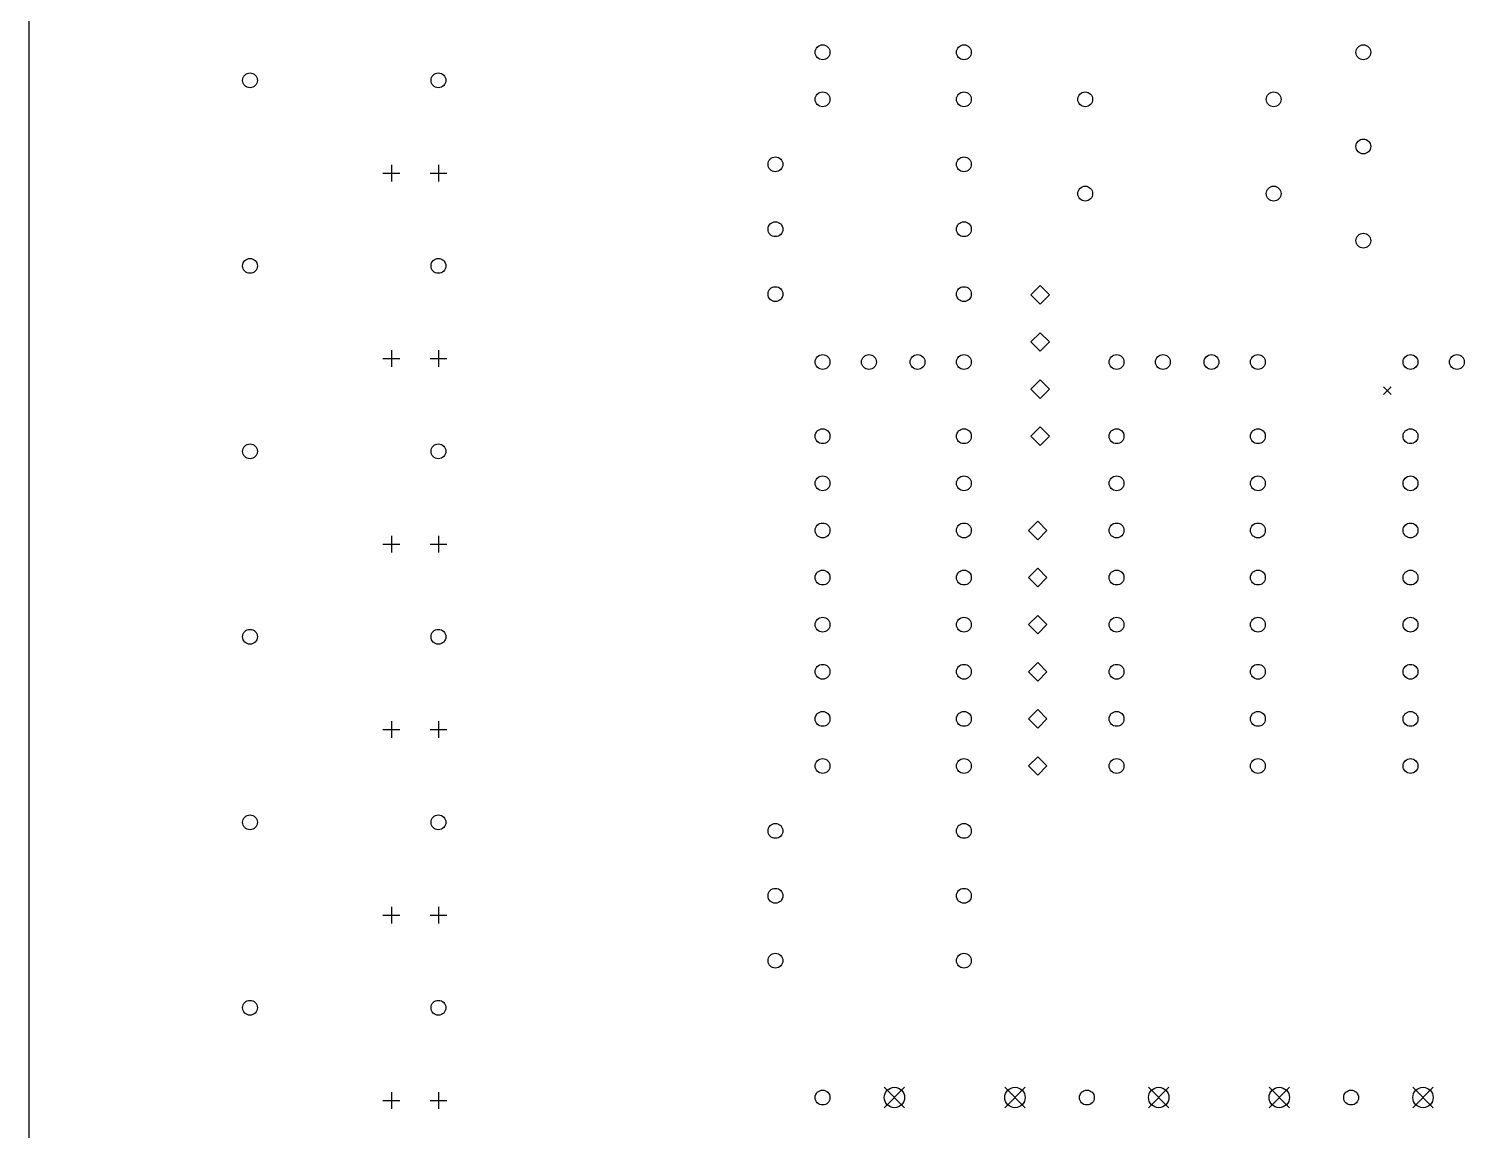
# Model space of a CAD drawing. Extents: x 30 to 189, y -256 to -24.
# Drawn here: x 31.7 to 109.1, y -199.6 to -140.2 of the extents above; entities that cross this region are included whole.
import ezdxf

# ---------------------------------------------------------------- set-up
doc = ezdxf.new("R2010")
doc.units = 0
doc.layers.add('BLACK', color=7, linetype='CONTINUOUS')

msp = doc.modelspace()

# ---------------------------------------------------------------- linework, layer by layer
at = {"layer": 'BLACK', "linetype": 'CONTINUOUS'}
for p, q in [((31.6985, -24.7815), (31.6985, -224.782)), ((51.25, -147.56), (51.25, -148.46)), ((53.79, -147.56), (53.79, -148.46)), ((50.8, -148.01), (51.7, -148.01)), ((53.34, -148.01), (54.24, -148.01)), ((86.235, -154.074), (85.735, -154.574)), ((85.735, -154.574), (86.235, -155.074)), ((86.735, -154.574), (86.235, -154.074)), ((86.235, -155.074), (86.735, -154.574)), ((86.235, -156.614), (85.735, -157.114)), ((85.735, -157.114), (86.235, -157.614)), ((86.735, -157.114), (86.235, -156.614)), ((86.235, -157.614), (86.735, -157.114)), ((51.25, -157.56), (51.25, -158.46)), ((53.79, -157.56), (53.79, -158.46)), ((50.8, -158.01), (51.7, -158.01)), ((53.34, -158.01), (54.24, -158.01)), ((86.235, -159.154), (85.735, -159.654)), ((86.735, -159.654), (86.235, -159.154)), ((85.735, -159.654), (86.235, -160.154)), ((86.235, -160.154), (86.735, -159.654)), ((104.751, -159.539), (105.151, -159.939)), ((105.151, -159.539), (104.751, -159.939)), ((86.235, -161.694), (85.735, -162.194)), ((86.735, -162.194), (86.235, -161.694)), ((85.735, -162.194), (86.235, -162.694)), ((86.235, -162.694), (86.735, -162.194)), ((86.1, -166.774), (85.6, -167.274)), ((86.6, -167.274), (86.1, -166.774)), ((51.25, -167.56), (51.25, -168.46)), ((53.79, -167.56), (53.79, -168.46)), ((85.6, -167.274), (86.1, -167.774)), ((86.1, -167.774), (86.6, -167.274)), ((50.8, -168.01), (51.7, -168.01)), ((53.34, -168.01), (54.24, -168.01)), ((86.1, -169.314), (85.6, -169.814)), ((86.6, -169.814), (86.1, -169.314)), ((85.6, -169.814), (86.1, -170.314)), ((86.1, -170.314), (86.6, -169.814)), ((86.1, -171.854), (85.6, -172.354)), ((85.6, -172.354), (86.1, -172.854)), ((86.6, -172.354), (86.1, -171.854)), ((86.1, -172.854), (86.6, -172.354)), ((86.1, -174.394), (85.6, -174.894)), ((85.6, -174.894), (86.1, -175.394)), ((86.6, -174.894), (86.1, -174.394)), ((86.1, -175.394), (86.6, -174.894)), ((86.1, -176.934), (85.6, -177.434)), ((86.6, -177.434), (86.1, -176.934)), ((50.8, -178.01), (51.7, -178.01)), ((51.25, -177.56), (51.25, -178.46)), ((53.34, -178.01), (54.24, -178.01)), ((53.79, -177.56), (53.79, -178.46)), ((85.6, -177.434), (86.1, -177.934)), ((86.1, -177.934), (86.6, -177.434)), ((86.1, -179.474), (85.6, -179.974)), ((86.6, -179.974), (86.1, -179.474)), ((85.6, -179.974), (86.1, -180.474)), ((86.1, -180.474), (86.6, -179.974)), ((50.8, -188.01), (51.7, -188.01)), ((51.25, -187.56), (51.25, -188.46)), ((53.34, -188.01), (54.24, -188.01)), ((53.79, -187.56), (53.79, -188.46)), ((77.8249, -197.3), (78.9249, -198.4)), ((78.9249, -197.3), (77.8249, -198.4)), ((84.3249, -197.3), (85.4249, -198.4)), ((85.4249, -197.3), (84.3249, -198.4)), ((92.0747, -197.3), (93.1747, -198.4)), ((93.1747, -197.3), (92.0747, -198.4)), ((98.5747, -197.3), (99.6747, -198.4)), ((99.6747, -197.3), (98.5747, -198.4)), ((106.324, -197.3), (107.424, -198.4)), ((107.424, -197.3), (106.324, -198.4)), ((50.8, -198.01), (51.7, -198.01)), ((51.25, -197.56), (51.25, -198.46)), ((53.34, -198.01), (54.24, -198.01)), ((53.79, -197.56), (53.79, -198.46))]:
    msp.add_line(p, q, dxfattribs=at)
at = {"layer": 'BLACK'}
for centre, radius in [((74.5, -141.494), 0.4), ((82.12, -141.494), 0.4), ((103.66, -141.494), 0.4), ((43.63, -143.01), 0.4), ((53.79, -143.01), 0.4), ((74.5, -144.034), 0.4), ((82.12, -144.034), 0.4), ((88.66, -144.034), 0.4), ((98.82, -144.034), 0.4), ((103.66, -146.574), 0.4), ((71.96, -147.534), 0.4), ((82.12, -147.534), 0.4), ((88.66, -149.114), 0.4), ((98.82, -149.114), 0.4), ((71.96, -151.034), 0.4), ((82.12, -151.034), 0.4), ((103.66, -151.654), 0.4), ((43.63, -153.01), 0.4), ((53.79, -153.01), 0.4), ((71.96, -154.534), 0.4), ((82.12, -154.534), 0.4), ((74.5, -158.194), 0.4), ((77, -158.194), 0.4), ((79.62, -158.194), 0.4), ((82.12, -158.194), 0.4), ((90.35, -158.194), 0.4), ((92.85, -158.194), 0.4), ((95.47, -158.194), 0.4), ((97.97, -158.194), 0.4), ((106.2, -158.194), 0.4), ((108.7, -158.194), 0.4), ((74.5, -162.194), 0.4), ((82.12, -162.194), 0.4), ((90.35, -162.194), 0.4), ((97.97, -162.194), 0.4), ((106.2, -162.194), 0.4), ((43.63, -163.01), 0.4), ((53.79, -163.01), 0.4), ((74.5, -164.734), 0.4), ((82.12, -164.734), 0.4), ((90.35, -164.734), 0.4), ((97.97, -164.734), 0.4), ((106.2, -164.734), 0.4), ((74.5, -167.274), 0.4), ((82.12, -167.274), 0.4), ((90.35, -167.274), 0.4), ((97.97, -167.274), 0.4), ((106.2, -167.274), 0.4), ((74.5, -169.814), 0.4), ((82.12, -169.814), 0.4), ((90.35, -169.814), 0.4), ((97.97, -169.814), 0.4), ((106.2, -169.814), 0.4), ((74.5, -172.354), 0.4), ((82.12, -172.354), 0.4), ((90.35, -172.354), 0.4), ((97.97, -172.354), 0.4), ((106.2, -172.354), 0.4), ((43.63, -173.01), 0.4), ((53.79, -173.01), 0.4), ((74.5, -174.894), 0.4), ((82.12, -174.894), 0.4), ((90.35, -174.894), 0.4), ((97.97, -174.894), 0.4), ((106.2, -174.894), 0.4), ((74.5, -177.434), 0.4), ((82.12, -177.434), 0.4), ((90.35, -177.434), 0.4), ((97.97, -177.434), 0.4), ((106.2, -177.434), 0.4), ((74.5, -179.974), 0.4), ((82.12, -179.974), 0.4), ((90.35, -179.974), 0.4), ((97.97, -179.974), 0.4), ((106.2, -179.974), 0.4), ((43.63, -183.01), 0.4), ((53.79, -183.01), 0.4), ((71.96, -183.474), 0.4), ((82.12, -183.474), 0.4), ((71.96, -186.974), 0.4), ((82.12, -186.974), 0.4), ((71.96, -190.474), 0.4), ((82.12, -190.474), 0.4), ((43.63, -193.01), 0.4), ((53.79, -193.01), 0.4), ((78.3749, -197.85), 0.55), ((84.8749, -197.85), 0.55), ((92.6247, -197.85), 0.55), ((99.1247, -197.85), 0.55), ((106.874, -197.85), 0.55), ((74.5, -197.85), 0.4), ((88.7498, -197.85), 0.4), ((103, -197.85), 0.4)]:
    msp.add_circle(centre, radius, dxfattribs=at)

doc.saveas('drawing.dxf')
